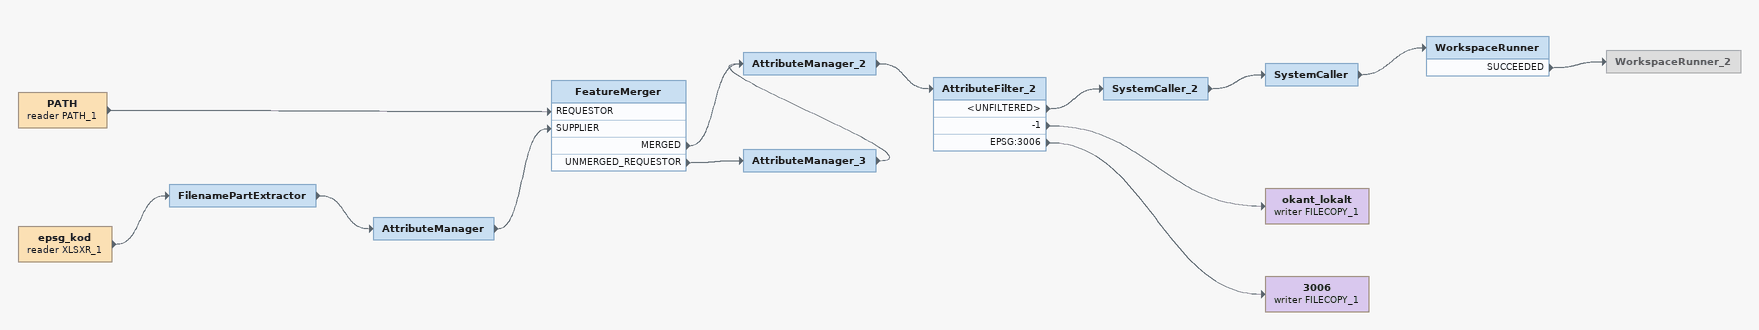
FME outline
PATH (reader PATH_1)
    -> FeatureMerger [REQUESTOR]
epsg_kod (reader XLSXR_1)
    -> FilenamePartExtractor
FilenamePartExtractor
    -> AttributeManager
AttributeManager
    -> FeatureMerger [SUPPLIER]
FeatureMerger
    MERGED -> AttributeManager_2
    UNMERGED_REQUESTOR -> AttributeManager_3
AttributeManager_3
    -> AttributeManager_2
AttributeManager_2
    -> AttributeFilter_2
AttributeFilter_2
    <UNFILTERED> -> SystemCaller_2
    -1 -> okant_lokalt (writer FILECOPY_1)
    EPSG:3006 -> 3006 (writer FILECOPY_1)
SystemCaller_2
    -> SystemCaller
SystemCaller
    -> WorkspaceRunner
WorkspaceRunner
    SUCCEEDED -> WorkspaceRunner_2
WorkspaceRunner_2 [off]
okant_lokalt (writer FILECOPY_1)
3006 (writer FILECOPY_1)
